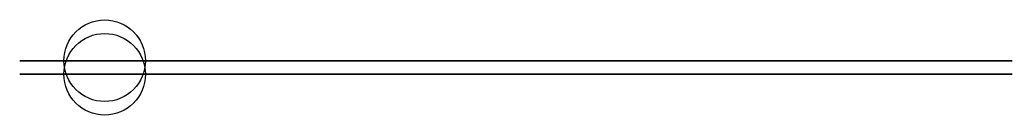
# Model space of a CAD drawing. Extents: x -219 to 0, y -12 to 9.
import ezdxf

# ---------------------------------------------------------------- set-up
doc = ezdxf.new("R2010")
doc.units = 0

msp = doc.modelspace()

# ---------------------------------------------------------------- linework, layer by layer
at = {"layer": 'layer0'}
for points in [[(0, 0, 0), (-219, 0, 0)], [(-219, 0, 0), (-219, 0, 39)], [(-219, 0, 39), (0, 0, 39)], [(0, 0, 39), (0, 0, 0)], [(-219, -3, 0), (0, -3, 0)], [(0, -3, 39), (-219, -3, 39)], [(-219, -3, 39), (-219, -3, 0)], [(0, -3, 0), (0, -3, 39)]]:
    msp.add_polyline3d(points, dxfattribs=at)
for centre in [(-200.278, 0, 19.5), (-200.278, -3, 19.5)]:
    msp.add_circle(centre, 9, dxfattribs=at)

doc.saveas('drawing.dxf')
